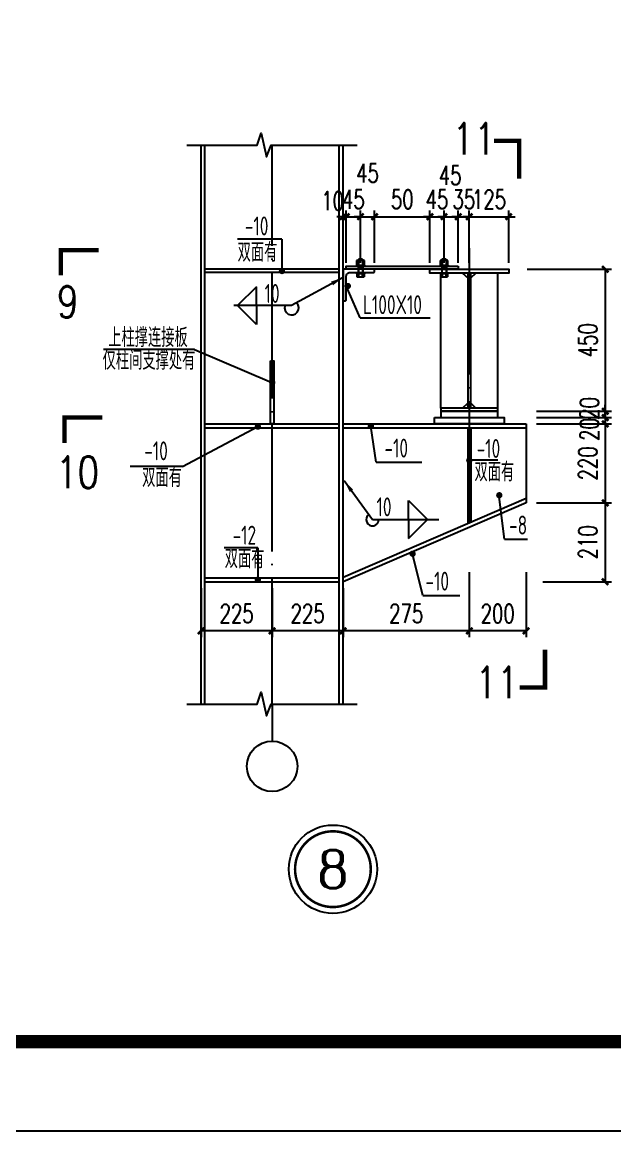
# Model space of a CAD drawing. Extents: x -33967 to 1773478, y -1022458 to -784650.
# Drawn here: x 1681566 to 1690960, y -1022458 to -1004897 of the extents above; entities that cross this region are included whole.
import ezdxf
from ezdxf.enums import TextEntityAlignment as Align

# ---------------------------------------------------------------- set-up
doc = ezdxf.new("R2010")
doc.units = 0
doc.header["$LTSCALE"] = 1000
doc.header["$MEASUREMENT"] = 0
doc.linetypes.add('DOTE', pattern=[2.42, 2, -0.2, 0.02, -0.2])
for name, color, linetype in [('AXIS', 3, 'Continuous'), ('DOTE', 1, 'DOTE'), ('GL', 150, 'Continuous'), ('GZ', 50, 'Continuous'), ('PUB_TITLE', 4, 'Continuous'), ('PZ', 202, 'Continuous'), ('TEXT', 7, 'Continuous'), ('THIN', 7, 'Continuous'), ('吊车梁', 161, 'Continuous'), ('角钢', 6, 'Continuous')]:
    doc.layers.add(name, color=color, linetype=linetype)
doc.styles.add('_TCH_DIM_T3', font='SIMPLEX', dxfattribs={"width": 0.705882, "bigfont": 'GBCBIG'})
doc.styles.add('COMPLEX', font='COMPLEX')
doc.styles.add('SIM-TSSC', font='simplex.shx', dxfattribs={"width": 0.8, "bigfont": 'tssdchn.shx'})
doc.styles.get("Standard").update_dxf_attribs({"font": 'gbenor.shx', "bigfont": 'gbcbig.shx'})
doc.styles.add('TSSD_Axis', font='complex.shx', dxfattribs={"width": 0.7, "bigfont": 'hztxt.shx'})
doc.styles.add('TSSD_Label', font='tssdeng.shx', dxfattribs={"width": 0.7, "bigfont": 'hztxt.shx'})
doc.styles.add('TSSD_Norm', font='tssdeng.shx', dxfattribs={"bigfont": 'hztxt.shx'})
doc.styles.add('TSSD_Num', font='Tssdeng.shx', dxfattribs={"width": 0.7, "bigfont": 'hztxt.shx'})
doc.dimstyles.new('TCH_100_5', dxfattribs={"dimtxt": 297.5, "dimasz": 100, "dimexe": 100, "dimexo": 100, "dimgap": 126.25, "dimtad": 1, "dimdec": 0, "dimlfac": 0.2, "dimzin": 0, "dimdsep": 46, "dimtxsty": '_TCH_DIM_T3', "dimblk": 'ARCHTICK', "dimcen": 0.09, "dimclrd": 126, "dimclre": 126, "dimclrt": 7, "dimazin": 2, "dimtfac": 1, "dimtdec": 0, "dimtix": 1, "dimtmove": 2, "dimatfit": 3, "dimfxl": 1, "dimtolj": 1, "dimtzin": 0, "dimarcsym": 0})
doc.dimstyles.new('TSSD_LEADER_STYLE_200.0', dxfattribs={"dimtxt": 0.18, "dimasz": 200, "dimexe": 0.18, "dimexo": 0.0625, "dimgap": 0.09, "dimtad": 0, "dimtih": 1, "dimtoh": 1, "dimdec": 4, "dimzin": 0, "dimdsep": 46, "dimtxsty": 'Standard', "dimcen": 0.09, "dimadec": 0, "dimazin": 0, "dimtfac": 1, "dimtdec": 4, "dimtofl": 0, "dimtmove": 0, "dimatfit": 3, "dimfxl": 1, "dimtolj": 1, "dimtzin": 0, "dimarcsym": 0})

# ---------------------------------------------------------------- blocks, each defined once
blk = doc.blocks.new('ts_idx2')
at = {"color": 0, "linetype": 'ByBlock', "lineweight": -2, "const_width": 0.0333}
blk.add_lwpolyline([(-0.5, 0, 1), (0.5, 0, 1)], format="xyb", close=True, dxfattribs=at)
at = {"color": 0, "linetype": 'ByBlock', "lineweight": -2}
blk.add_circle((0, 0), 0.583, dxfattribs=at)
at = {"color": 0, "linetype": 'ByBlock', "lineweight": -2, "style": 'TSSD_Num', "width": 0.7}
blk.add_attdef('A', text='', height=0.5, dxfattribs=at).set_placement((0, 0), align=Align.MIDDLE_CENTER)
blk = doc.blocks.new('_WELD004')
at = {"color": 0, "linetype": 'ByBlock'}
for p, q in [((0, 1), (1, 0)), ((0, 0), (0, 1))]:
    blk.add_line(p, q, dxfattribs=at)
blk = doc.blocks.new('_ArchTick')
at = {"color": 0, "linetype": 'ByBlock', "const_width": 0.4}
blk.add_lwpolyline([(-0.5, -0.5), (0.5, 0.5)], dxfattribs=at)
blk = doc.blocks.new('*D592')
at = {"layer": 'Defpoints', "color": 0, "transparency": 16777216}
for p in [(1686703, -1007979), (1686653, -1008811), (1686703, -1008811)]:
    blk.add_point(p, dxfattribs=at)
at = {"layer": 'GL', "color": 126, "lineweight": -2, "transparency": 16777216}
for p, q in [((1686653, -1007979), (1686553, -1007979)), ((1686653, -1008711), (1686653, -1007879)), ((1686653, -1007979), (1686703, -1007979)), ((1686703, -1008711), (1686703, -1007879)), ((1686703, -1007979), (1686803, -1007979))]:
    blk.add_line(p, q, dxfattribs=at)
at = {"layer": 'GL', "color": 126, "lineweight": -2, "transparency": 16777216, "xscale": 100, "yscale": 100, "zscale": 100}
blk.add_blockref('_ArchTick', (1686653, -1007979), dxfattribs=at)
at = {"layer": 'GL', "color": 126, "lineweight": -2, "transparency": 16777216, "xscale": 100, "yscale": 100, "zscale": 100, "rotation": 180}
blk.add_blockref('_ArchTick', (1686703, -1007979), dxfattribs=at)
at = {"layer": 'GL', "color": 7, "transparency": 16777216, "insert": (1686487, -1007729), "char_height": 297.5, "attachment_point": 5, "style": '_TCH_DIM_T3'}
blk.add_mtext('\\A1;10', dxfattribs=at)
blk = doc.blocks.new('*D593')
at = {"layer": 'Defpoints', "color": 0, "transparency": 16777216}
for p in [(1688653, -1013511), (1689553, -1013511), (1688653, -1014540)]:
    blk.add_point(p, dxfattribs=at)
at = {"layer": 'GL', "color": 126, "lineweight": -2, "transparency": 16777216}
for p, q in [((1688653, -1013611), (1688653, -1014640)), ((1689553, -1013611), (1689553, -1014640)), ((1689553, -1014540), (1688653, -1014540))]:
    blk.add_line(p, q, dxfattribs=at)
at = {"layer": 'GL', "color": 126, "lineweight": -2, "transparency": 16777216, "xscale": 100, "yscale": 100, "zscale": 100, "rotation": 180}
blk.add_blockref('_ArchTick', (1688653, -1014540), dxfattribs=at)
at = {"layer": 'GL', "color": 126, "lineweight": -2, "transparency": 16777216, "xscale": 100, "yscale": 100, "zscale": 100}
blk.add_blockref('_ArchTick', (1689553, -1014540), dxfattribs=at)
at = {"layer": 'GL', "color": 7, "transparency": 16777216, "insert": (1689103, -1014265), "char_height": 297.5, "attachment_point": 5, "style": '_TCH_DIM_T3'}
blk.add_mtext('\\A1;200', dxfattribs=at)
blk = doc.blocks.new('*D594')
at = {"layer": 'Defpoints', "color": 0, "transparency": 16777216}
for p in [(1688653, -1013511), (1686653, -1013761), (1686653, -1014540)]:
    blk.add_point(p, dxfattribs=at)
at = {"layer": 'GL', "color": 126, "lineweight": -2, "transparency": 16777216}
for p, q in [((1688653, -1013611), (1688653, -1014640)), ((1686653, -1013861), (1686653, -1014640)), ((1688653, -1014540), (1686653, -1014540))]:
    blk.add_line(p, q, dxfattribs=at)
at = {"layer": 'GL', "color": 126, "lineweight": -2, "transparency": 16777216, "xscale": 100, "yscale": 100, "zscale": 100, "rotation": 180}
blk.add_blockref('_ArchTick', (1686653, -1014540), dxfattribs=at)
at = {"layer": 'GL', "color": 126, "lineweight": -2, "transparency": 16777216, "xscale": 100, "yscale": 100, "zscale": 100}
blk.add_blockref('_ArchTick', (1688653, -1014540), dxfattribs=at)
at = {"layer": 'GL', "color": 7, "transparency": 16777216, "insert": (1687653, -1014265), "char_height": 297.5, "attachment_point": 5, "style": '_TCH_DIM_T3'}
blk.add_mtext('\\A1;275', dxfattribs=at)
blk = doc.blocks.new('*D585')
at = {"layer": 'Defpoints', "color": 0, "transparency": 16777216}
for p in [(1687153, -1007979), (1686928, -1008811), (1687153, -1008811)]:
    blk.add_point(p, dxfattribs=at)
at = {"layer": 'GL', "color": 126, "lineweight": -2, "transparency": 16777216}
for p, q in [((1686928, -1007979), (1686828, -1007979)), ((1686928, -1008711), (1686928, -1007879)), ((1686928, -1007979), (1687153, -1007979)), ((1687153, -1008711), (1687153, -1007879)), ((1687153, -1007979), (1687253, -1007979))]:
    blk.add_line(p, q, dxfattribs=at)
at = {"layer": 'GL', "color": 126, "lineweight": -2, "transparency": 16777216, "xscale": 100, "yscale": 100, "zscale": 100}
blk.add_blockref('_ArchTick', (1686928, -1007979), dxfattribs=at)
at = {"layer": 'GL', "color": 126, "lineweight": -2, "transparency": 16777216, "xscale": 100, "yscale": 100, "zscale": 100, "rotation": 180}
blk.add_blockref('_ArchTick', (1687153, -1007979), dxfattribs=at)
at = {"layer": 'GL', "color": 7, "transparency": 16777216, "insert": (1687041, -1007289), "char_height": 297.5, "attachment_point": 5, "style": '_TCH_DIM_T3'}
blk.add_mtext('\\A1;45', dxfattribs=at)
blk = doc.blocks.new('*D586')
at = {"layer": 'Defpoints', "color": 0, "transparency": 16777216}
for p in [(1686928, -1007979), (1686703, -1008811), (1686928, -1008811)]:
    blk.add_point(p, dxfattribs=at)
at = {"layer": 'GL', "color": 126, "lineweight": -2, "transparency": 16777216}
for p, q in [((1686703, -1007979), (1686603, -1007979)), ((1686703, -1008711), (1686703, -1007879)), ((1686703, -1007979), (1686928, -1007979)), ((1686928, -1008711), (1686928, -1007879)), ((1686928, -1007979), (1687028, -1007979))]:
    blk.add_line(p, q, dxfattribs=at)
at = {"layer": 'GL', "color": 126, "lineweight": -2, "transparency": 16777216, "xscale": 100, "yscale": 100, "zscale": 100}
blk.add_blockref('_ArchTick', (1686703, -1007979), dxfattribs=at)
at = {"layer": 'GL', "color": 126, "lineweight": -2, "transparency": 16777216, "xscale": 100, "yscale": 100, "zscale": 100, "rotation": 180}
blk.add_blockref('_ArchTick', (1686928, -1007979), dxfattribs=at)
at = {"layer": 'GL', "color": 7, "transparency": 16777216, "insert": (1686816, -1007704), "char_height": 297.5, "attachment_point": 5, "style": '_TCH_DIM_T3'}
blk.add_mtext('\\A1;45', dxfattribs=at)
blk = doc.blocks.new('*D587')
at = {"layer": 'Defpoints', "color": 0, "transparency": 16777216}
for p in [(1689278, -1007979), (1688653, -1008811), (1689278, -1008811)]:
    blk.add_point(p, dxfattribs=at)
at = {"layer": 'GL', "color": 126, "lineweight": -2, "transparency": 16777216}
for p, q in [((1688653, -1007979), (1688553, -1007979)), ((1688653, -1008711), (1688653, -1007879)), ((1688653, -1007979), (1689278, -1007979)), ((1689278, -1008711), (1689278, -1007879)), ((1689278, -1007979), (1689378, -1007979))]:
    blk.add_line(p, q, dxfattribs=at)
at = {"layer": 'GL', "color": 126, "lineweight": -2, "transparency": 16777216, "xscale": 100, "yscale": 100, "zscale": 100}
blk.add_blockref('_ArchTick', (1688653, -1007979), dxfattribs=at)
at = {"layer": 'GL', "color": 126, "lineweight": -2, "transparency": 16777216, "xscale": 100, "yscale": 100, "zscale": 100, "rotation": 180}
blk.add_blockref('_ArchTick', (1689278, -1007979), dxfattribs=at)
at = {"layer": 'GL', "color": 7, "transparency": 16777216, "insert": (1688966, -1007704), "char_height": 297.5, "attachment_point": 5, "style": '_TCH_DIM_T3'}
blk.add_mtext('\\A1;125', dxfattribs=at)
blk = doc.blocks.new('*D588')
at = {"layer": 'Defpoints', "color": 0, "transparency": 16777216}
for p in [(1688653, -1007979), (1688478, -1008811), (1688653, -1008811)]:
    blk.add_point(p, dxfattribs=at)
at = {"layer": 'GL', "color": 126, "lineweight": -2, "transparency": 16777216}
for p, q in [((1688478, -1007979), (1688378, -1007979)), ((1688478, -1008711), (1688478, -1007879)), ((1688478, -1007979), (1688653, -1007979)), ((1688653, -1008711), (1688653, -1007879)), ((1688653, -1007979), (1688753, -1007979))]:
    blk.add_line(p, q, dxfattribs=at)
at = {"layer": 'GL', "color": 126, "lineweight": -2, "transparency": 16777216, "xscale": 100, "yscale": 100, "zscale": 100}
blk.add_blockref('_ArchTick', (1688478, -1007979), dxfattribs=at)
at = {"layer": 'GL', "color": 126, "lineweight": -2, "transparency": 16777216, "xscale": 100, "yscale": 100, "zscale": 100, "rotation": 180}
blk.add_blockref('_ArchTick', (1688653, -1007979), dxfattribs=at)
at = {"layer": 'GL', "color": 7, "transparency": 16777216, "insert": (1688566, -1007704), "char_height": 297.5, "attachment_point": 5, "style": '_TCH_DIM_T3'}
blk.add_mtext('\\A1;35', dxfattribs=at)
blk = doc.blocks.new('*D589')
at = {"layer": 'Defpoints', "color": 0, "transparency": 16777216}
for p in [(1688478, -1007979), (1688253, -1008811), (1688478, -1008811)]:
    blk.add_point(p, dxfattribs=at)
at = {"layer": 'GL', "color": 126, "lineweight": -2, "transparency": 16777216}
for p, q in [((1688253, -1007979), (1688153, -1007979)), ((1688253, -1008711), (1688253, -1007879)), ((1688253, -1007979), (1688478, -1007979)), ((1688478, -1008711), (1688478, -1007879)), ((1688478, -1007979), (1688578, -1007979))]:
    blk.add_line(p, q, dxfattribs=at)
at = {"layer": 'GL', "color": 126, "lineweight": -2, "transparency": 16777216, "xscale": 100, "yscale": 100, "zscale": 100}
blk.add_blockref('_ArchTick', (1688253, -1007979), dxfattribs=at)
at = {"layer": 'GL', "color": 126, "lineweight": -2, "transparency": 16777216, "xscale": 100, "yscale": 100, "zscale": 100, "rotation": 180}
blk.add_blockref('_ArchTick', (1688478, -1007979), dxfattribs=at)
at = {"layer": 'GL', "color": 7, "transparency": 16777216, "insert": (1688349, -1007324), "char_height": 297.5, "attachment_point": 5, "style": '_TCH_DIM_T3'}
blk.add_mtext('\\A1;45', dxfattribs=at)
blk = doc.blocks.new('*D590')
at = {"layer": 'Defpoints', "color": 0, "transparency": 16777216}
for p in [(1688253, -1007979), (1688028, -1008811), (1688253, -1008811)]:
    blk.add_point(p, dxfattribs=at)
at = {"layer": 'GL', "color": 126, "lineweight": -2, "transparency": 16777216}
for p, q in [((1688028, -1007979), (1687928, -1007979)), ((1688028, -1008711), (1688028, -1007879)), ((1688028, -1007979), (1688253, -1007979)), ((1688253, -1008711), (1688253, -1007879)), ((1688253, -1007979), (1688353, -1007979))]:
    blk.add_line(p, q, dxfattribs=at)
at = {"layer": 'GL', "color": 126, "lineweight": -2, "transparency": 16777216, "xscale": 100, "yscale": 100, "zscale": 100}
blk.add_blockref('_ArchTick', (1688028, -1007979), dxfattribs=at)
at = {"layer": 'GL', "color": 126, "lineweight": -2, "transparency": 16777216, "xscale": 100, "yscale": 100, "zscale": 100, "rotation": 180}
blk.add_blockref('_ArchTick', (1688253, -1007979), dxfattribs=at)
at = {"layer": 'GL', "color": 7, "transparency": 16777216, "insert": (1688141, -1007704), "char_height": 297.5, "attachment_point": 5, "style": '_TCH_DIM_T3'}
blk.add_mtext('\\A1;45', dxfattribs=at)
blk = doc.blocks.new('*D591')
at = {"layer": 'Defpoints', "color": 0, "transparency": 16777216}
for p in [(1684403, -1013761), (1685528, -1013761), (1684403, -1014540)]:
    blk.add_point(p, dxfattribs=at)
at = {"layer": 'GL', "color": 126, "lineweight": -2, "transparency": 16777216}
for p, q in [((1684403, -1013861), (1684403, -1014640)), ((1685528, -1013861), (1685528, -1014640)), ((1685528, -1014540), (1684403, -1014540))]:
    blk.add_line(p, q, dxfattribs=at)
at = {"layer": 'GL', "color": 126, "lineweight": -2, "transparency": 16777216, "xscale": 100, "yscale": 100, "zscale": 100, "rotation": 180}
blk.add_blockref('_ArchTick', (1684403, -1014540), dxfattribs=at)
at = {"layer": 'GL', "color": 126, "lineweight": -2, "transparency": 16777216, "xscale": 100, "yscale": 100, "zscale": 100}
blk.add_blockref('_ArchTick', (1685528, -1014540), dxfattribs=at)
at = {"layer": 'GL', "color": 7, "transparency": 16777216, "insert": (1684966, -1014265), "char_height": 297.5, "attachment_point": 5, "style": '_TCH_DIM_T3'}
blk.add_mtext('\\A1;225', dxfattribs=at)
blk = doc.blocks.new('ts_axno')
at = {"color": 0, "linetype": 'ByBlock', "lineweight": -2}
blk.add_circle((0, 0), 0.5, dxfattribs=at)
at = {"color": 0, "linetype": 'ByBlock', "lineweight": -2, "style": 'TSSD_Axis', "width": 0.7}
blk.add_attdef('A', text='', height=0.6, dxfattribs=at).set_placement((0, 0), align=Align.MIDDLE_CENTER)
blk = doc.blocks.new('*D578')
at = {"layer": 'Defpoints', "color": 0, "transparency": 16777216}
for p in [(1689470, -1008811), (1689620, -1011061), (1690807, -1011061)]:
    blk.add_point(p, dxfattribs=at)
at = {"layer": 'GL', "color": 126, "lineweight": -2, "transparency": 16777216}
for p, q in [((1689570, -1008811), (1690907, -1008811)), ((1690807, -1008811), (1690807, -1011061)), ((1689720, -1011061), (1690907, -1011061))]:
    blk.add_line(p, q, dxfattribs=at)
at = {"layer": 'GL', "color": 126, "lineweight": -2, "transparency": 16777216, "xscale": 100, "yscale": 100, "zscale": 100}
for p, rotation in [((1690807, -1008811), 90), ((1690807, -1011061), 270)]:
    blk.add_blockref('_ArchTick', p, dxfattribs=dict(at, rotation=rotation))
at = {"layer": 'GL', "color": 7, "transparency": 16777216, "insert": (1690532, -1009936), "char_height": 297.5, "attachment_point": 5, "rotation": 90, "style": '_TCH_DIM_T3'}
blk.add_mtext('\\A1;450', dxfattribs=at)
blk = doc.blocks.new('*D579')
at = {"layer": 'Defpoints', "color": 0, "transparency": 16777216}
for p in [(1689620, -1012511), (1689720, -1013761), (1690807, -1013761)]:
    blk.add_point(p, dxfattribs=at)
at = {"layer": 'GL', "color": 126, "lineweight": -2, "transparency": 16777216}
for p, q in [((1689720, -1012511), (1690907, -1012511)), ((1690807, -1012511), (1690807, -1013761)), ((1689820, -1013761), (1690907, -1013761))]:
    blk.add_line(p, q, dxfattribs=at)
at = {"layer": 'GL', "color": 126, "lineweight": -2, "transparency": 16777216, "xscale": 100, "yscale": 100, "zscale": 100}
for p, rotation in [((1690807, -1012511), 90), ((1690807, -1013761), 270)]:
    blk.add_blockref('_ArchTick', p, dxfattribs=dict(at, rotation=rotation))
at = {"layer": 'GL', "color": 7, "transparency": 16777216, "insert": (1690532, -1013136), "char_height": 297.5, "attachment_point": 5, "rotation": 90, "style": '_TCH_DIM_T3'}
blk.add_mtext('\\A1;210', dxfattribs=at)
blk = doc.blocks.new('*D580')
at = {"layer": 'Defpoints', "color": 0, "transparency": 16777216}
for p in [(1689620, -1011261), (1689620, -1012511), (1690807, -1012511)]:
    blk.add_point(p, dxfattribs=at)
at = {"layer": 'GL', "color": 126, "lineweight": -2, "transparency": 16777216}
for p, q in [((1689720, -1011261), (1690907, -1011261)), ((1690807, -1011261), (1690807, -1012511)), ((1689720, -1012511), (1690907, -1012511))]:
    blk.add_line(p, q, dxfattribs=at)
at = {"layer": 'GL', "color": 126, "lineweight": -2, "transparency": 16777216, "xscale": 100, "yscale": 100, "zscale": 100}
for p, rotation in [((1690807, -1011261), 90), ((1690807, -1012511), 270)]:
    blk.add_blockref('_ArchTick', p, dxfattribs=dict(at, rotation=rotation))
at = {"layer": 'GL', "color": 7, "transparency": 16777216, "insert": (1690532, -1011886), "char_height": 297.5, "attachment_point": 5, "rotation": 90, "style": '_TCH_DIM_T3'}
blk.add_mtext('\\A1;220', dxfattribs=at)
blk = doc.blocks.new('*D581')
at = {"layer": 'Defpoints', "color": 0, "transparency": 16777216}
for p in [(1689620, -1011161), (1689620, -1011261), (1690807, -1011261)]:
    blk.add_point(p, dxfattribs=at)
at = {"layer": 'GL', "color": 126, "lineweight": -2, "transparency": 16777216}
for p, q in [((1689720, -1011161), (1690907, -1011161)), ((1690807, -1011161), (1690807, -1011061)), ((1690807, -1011161), (1690807, -1011261)), ((1689720, -1011261), (1690907, -1011261)), ((1690807, -1011261), (1690807, -1011361))]:
    blk.add_line(p, q, dxfattribs=at)
at = {"layer": 'GL', "color": 126, "lineweight": -2, "transparency": 16777216, "xscale": 100, "yscale": 100, "zscale": 100}
for p, rotation in [((1690807, -1011161), 270), ((1690807, -1011261), 90)]:
    blk.add_blockref('_ArchTick', p, dxfattribs=dict(at, rotation=rotation))
at = {"layer": 'GL', "color": 7, "transparency": 16777216, "insert": (1690557, -1011348), "char_height": 297.5, "attachment_point": 5, "rotation": 90, "style": '_TCH_DIM_T3'}
blk.add_mtext('\\A1;20', dxfattribs=at)
blk = doc.blocks.new('*D582')
at = {"layer": 'Defpoints', "color": 0, "transparency": 16777216}
for p in [(1689620, -1011061), (1689620, -1011161), (1690807, -1011161)]:
    blk.add_point(p, dxfattribs=at)
at = {"layer": 'GL', "color": 126, "lineweight": -2, "transparency": 16777216}
for p, q in [((1690807, -1011061), (1690807, -1010961)), ((1689720, -1011061), (1690907, -1011061)), ((1689720, -1011161), (1690907, -1011161)), ((1690807, -1011061), (1690807, -1011161)), ((1690807, -1011161), (1690807, -1011261))]:
    blk.add_line(p, q, dxfattribs=at)
at = {"layer": 'GL', "color": 126, "lineweight": -2, "transparency": 16777216, "xscale": 100, "yscale": 100, "zscale": 100}
for p, rotation in [((1690807, -1011061), 270), ((1690807, -1011161), 90)]:
    blk.add_blockref('_ArchTick', p, dxfattribs=dict(at, rotation=rotation))
at = {"layer": 'GL', "color": 7, "transparency": 16777216, "insert": (1690557, -1011015), "char_height": 297.5, "attachment_point": 5, "rotation": 90, "style": '_TCH_DIM_T3'}
blk.add_mtext('\\A1;20', dxfattribs=at)
blk = doc.blocks.new('*D583')
at = {"layer": 'Defpoints', "color": 0, "transparency": 16777216}
for p in [(1685528, -1013761), (1686653, -1013761), (1685528, -1014540)]:
    blk.add_point(p, dxfattribs=at)
at = {"layer": 'GL', "color": 126, "lineweight": -2, "transparency": 16777216}
for p, q in [((1685528, -1013861), (1685528, -1014640)), ((1686653, -1013861), (1686653, -1014640)), ((1686653, -1014540), (1685528, -1014540))]:
    blk.add_line(p, q, dxfattribs=at)
at = {"layer": 'GL', "color": 126, "lineweight": -2, "transparency": 16777216, "xscale": 100, "yscale": 100, "zscale": 100, "rotation": 180}
blk.add_blockref('_ArchTick', (1685528, -1014540), dxfattribs=at)
at = {"layer": 'GL', "color": 126, "lineweight": -2, "transparency": 16777216, "xscale": 100, "yscale": 100, "zscale": 100}
blk.add_blockref('_ArchTick', (1686653, -1014540), dxfattribs=at)
at = {"layer": 'GL', "color": 7, "transparency": 16777216, "insert": (1686091, -1014265), "char_height": 297.5, "attachment_point": 5, "style": '_TCH_DIM_T3'}
blk.add_mtext('\\A1;225', dxfattribs=at)
blk = doc.blocks.new('*D584')
at = {"layer": 'Defpoints', "color": 0, "transparency": 16777216}
for p in [(1688028, -1007979), (1687153, -1008811), (1688028, -1008811)]:
    blk.add_point(p, dxfattribs=at)
at = {"layer": 'GL', "color": 126, "lineweight": -2, "transparency": 16777216}
for p, q in [((1687153, -1008711), (1687153, -1007879)), ((1687153, -1007979), (1688028, -1007979)), ((1688028, -1008711), (1688028, -1007879))]:
    blk.add_line(p, q, dxfattribs=at)
at = {"layer": 'GL', "color": 126, "lineweight": -2, "transparency": 16777216, "xscale": 100, "yscale": 100, "zscale": 100, "rotation": 180}
blk.add_blockref('_ArchTick', (1687153, -1007979), dxfattribs=at)
at = {"layer": 'GL', "color": 126, "lineweight": -2, "transparency": 16777216, "xscale": 100, "yscale": 100, "zscale": 100}
blk.add_blockref('_ArchTick', (1688028, -1007979), dxfattribs=at)
at = {"layer": 'GL', "color": 7, "transparency": 16777216, "insert": (1687591, -1007704), "char_height": 297.5, "attachment_point": 5, "style": '_TCH_DIM_T3'}
blk.add_mtext('\\A1;50', dxfattribs=at)

msp = doc.modelspace()

# ---------------------------------------------------------------- linework, layer by layer
for p, q in [((1686865.8, -1008674.9), (1686865.8, -1008745.7)), ((1686990.5, -1008674.9), (1686865.8, -1008674.9)), ((1686961.2, -1008649.7), (1686895.2, -1008649.7)), ((1686895.2, -1008649.7), (1686895.2, -1008784.7)), ((1686897, -1008674.9), (1686897, -1008745.7)), ((1686959.3, -1008674.9), (1686959.3, -1008745.7)), ((1686959.5, -1008649.7), (1686961.2, -1008649.7)), ((1686961.2, -1008649.7), (1686961.2, -1008784.7)), ((1686990.5, -1008745.7), (1686990.5, -1008674.9)), ((1688315.5, -1008674.9), (1688190.8, -1008674.9)), ((1688190.8, -1008674.9), (1688190.8, -1008745.7)), ((1688220.2, -1008649.7), (1688220.2, -1008784.7)), ((1688286.2, -1008649.7), (1688220.2, -1008649.7)), ((1688222, -1008674.9), (1688222, -1008745.7)), ((1688284.3, -1008674.9), (1688284.3, -1008745.7)), ((1688284.5, -1008649.7), (1688286.2, -1008649.7)), ((1688286.2, -1008649.7), (1688286.2, -1008784.7)), ((1688315.5, -1008745.7), (1688315.5, -1008674.9)), ((1686865.2, -1008745.7), (1686865.2, -1008760.7)), ((1686865.2, -1008745.7), (1686991.2, -1008745.7)), ((1686865.2, -1008760.7), (1686866.9, -1008760.7)), ((1686991.2, -1008760.7), (1686865.2, -1008760.7)), ((1686865.2, -1008870.7), (1686991.2, -1008870.7)), ((1686865.2, -1008870.7), (1686865.2, -1008885.7)), ((1686892.2, -1008760.7), (1686892.2, -1008784.7)), ((1686892.2, -1008784.7), (1686964.2, -1008784.7)), ((1686892.2, -1008784.7), (1686893.9, -1008784.7)), ((1686893.2, -1008784.7), (1686892.2, -1008784.7)), ((1686892.2, -1008784.7), (1686892.2, -1008870.7)), ((1686892.2, -1008870.7), (1686893.9, -1008870.7)), ((1686893.2, -1008870.7), (1686892.2, -1008870.7)), ((1686895.2, -1008784.7), (1686895.2, -1008870.7)), ((1686895.2, -1008870.7), (1686895.2, -1008885.7)), ((1686961.2, -1008784.7), (1686961.2, -1008870.7)), ((1686961.2, -1008870.7), (1686961.2, -1008885.7)), ((1686964.2, -1008760.7), (1686962.4, -1008760.7)), ((1686963.2, -1008760.7), (1686964.2, -1008760.7)), ((1686964.2, -1008760.7), (1686964.2, -1008784.7)), ((1686964.2, -1008784.7), (1686964.2, -1008870.7)), ((1686991.2, -1008870.7), (1686989.5, -1008870.7)), ((1686991.2, -1008745.7), (1686991.2, -1008760.7)), ((1686991.2, -1008870.7), (1686991.2, -1008885.7)), ((1688190.2, -1008745.7), (1688316.2, -1008745.7)), ((1688190.2, -1008745.7), (1688190.2, -1008760.7)), ((1688316.2, -1008760.7), (1688190.2, -1008760.7)), ((1688190.2, -1008760.7), (1688191.9, -1008760.7)), ((1688190.2, -1008870.7), (1688190.2, -1008885.7)), ((1688190.2, -1008870.7), (1688316.2, -1008870.7)), ((1688217.2, -1008760.7), (1688217.2, -1008784.7)), ((1688217.2, -1008784.7), (1688217.2, -1008870.7)), ((1688218.2, -1008784.7), (1688217.2, -1008784.7)), ((1688217.2, -1008784.7), (1688218.9, -1008784.7)), ((1688217.2, -1008784.7), (1688289.2, -1008784.7)), ((1688218.2, -1008870.7), (1688217.2, -1008870.7)), ((1688217.2, -1008870.7), (1688218.9, -1008870.7)), ((1688220.2, -1008784.7), (1688220.2, -1008870.7)), ((1688220.2, -1008870.7), (1688220.2, -1008885.7)), ((1688286.2, -1008784.7), (1688286.2, -1008870.7)), ((1688286.2, -1008870.7), (1688286.2, -1008885.7)), ((1688289.2, -1008760.7), (1688287.4, -1008760.7)), ((1688288.2, -1008760.7), (1688289.2, -1008760.7)), ((1688289.2, -1008760.7), (1688289.2, -1008784.7)), ((1688289.2, -1008784.7), (1688289.2, -1008870.7)), ((1688316.2, -1008870.7), (1688314.5, -1008870.7)), ((1688316.2, -1008745.7), (1688316.2, -1008760.7)), ((1688316.2, -1008870.7), (1688316.2, -1008885.7)), ((1686991.2, -1008885.7), (1686865.2, -1008885.7)), ((1686871, -1008885.7), (1686871, -1008929.2)), ((1686871, -1008929.2), (1686985.3, -1008929.2)), ((1686899.6, -1008885.7), (1686899.6, -1008929.2)), ((1686956.8, -1008885.7), (1686956.8, -1008929.2)), ((1686985.3, -1008885.7), (1686985.3, -1008929.2)), ((1688316.2, -1008885.7), (1688190.2, -1008885.7)), ((1688196, -1008885.7), (1688196, -1008929.2)), ((1688196, -1008929.2), (1688310.3, -1008929.2)), ((1688224.6, -1008885.7), (1688224.6, -1008929.2)), ((1688281.8, -1008885.7), (1688281.8, -1008929.2)), ((1688310.3, -1008885.7), (1688310.3, -1008929.2))]:
    msp.add_line(p, q)
at = {"layer": 'AXIS'}
for p, q in [((1685684.2, -1008333.1), (1684979.3, -1008333.1)), ((1685684.2, -1008333.1), (1685684.2, -1008839.2)), ((1686925.2, -1009582), (1686703.2, -1009075.2)), ((1685832.8, -1009387.1), (1684921.1, -1009387.1)), ((1686925.2, -1009582), (1688034.3, -1009582)), ((1684299.1, -1010080.2), (1682856.9, -1010080.2)), ((1684299.1, -1010080.2), (1685525.5, -1010605.2)), ((1684108.2, -1011937.4), (1685301.9, -1011304.2)), ((1687176.4, -1011865.9), (1687093, -1011295.8)), ((1689108, -1011837.5), (1688653.2, -1011837.5)), ((1684108.2, -1011937.4), (1683278.6, -1011937.4)), ((1687176.4, -1011865.9), (1687899.2, -1011865.9)), ((1689212, -1013085.8), (1689128.6, -1012415.7)), ((1687118.1, -1012775.1), (1688170.4, -1012775.1)), ((1689212, -1013085.8), (1689577.4, -1013085.8)), ((1685301.9, -1013223.6), (1684767, -1013223.6)), ((1685301.9, -1013223.6), (1685301.9, -1013729.6)), ((1687914.6, -1013979.3), (1687754.7, -1013317.7)), ((1687914.6, -1013979.3), (1688504.9, -1013979.3)), ((1685528.2, -1015699.3), (1685528.2, -1016284.5))]:
    msp.add_line(p, q, dxfattribs=at)
at = {"layer": 'AXIS', "color": 3, "const_width": 70}
for points in [[(1689444.2, -1007378.3), (1689444.2, -1006778.3), (1689044.2, -1006778.3)], [(1682777.3, -1008508.8), (1682177.3, -1008508.8), (1682177.3, -1008908.8)], [(1682838.9, -1011160.7), (1682238.9, -1011160.7), (1682238.9, -1011560.7)], [(1689853, -1014836.2), (1689853, -1015436.2), (1689453, -1015436.2)]]:
    msp.add_lwpolyline(points, dxfattribs=at)
at = {"layer": 'AXIS', "const_width": 50}
for points in [[(1685659.2, -1008839.2, 1), (1685709.2, -1008839.2, 1)], [(1686703.2, -1009076.6, 1), (1686753.2, -1009076.6, 1)], [(1685505.9, -1010605.2, 1), (1685555.9, -1010605.2, 1)], [(1685276.9, -1011304.2, 1), (1685326.9, -1011304.2, 1)], [(1687068, -1011295.8, 1), (1687118, -1011295.8, 1)], [(1688628.2, -1011837.5, 1), (1688678.2, -1011837.5, 1)], [(1689103.6, -1012390.7, 1), (1689153.6, -1012390.7, 1)], [(1687729.7, -1013317.7, 1), (1687779.7, -1013317.7, 1)], [(1685276.9, -1013729.6, 1), (1685326.9, -1013729.6, 1)]]:
    msp.add_lwpolyline(points, format="xyb", close=True, dxfattribs=at)
at = {"layer": 'AXIS'}
for centre, radius, start, end in [((1685837.8, -1009424.3), 111.5, 160.50794, 44.01924), ((1687118.1, -1012775.1), 100, 126.09072, 0)]:
    msp.add_arc(centre, radius, start, end, dxfattribs=at)
at = {"layer": 'DOTE'}
for p, q in [((1685528.2, -1015699.3), (1685528.2, -1006843.5)), ((1688653.2, -1008479.2), (1688653.2, -1012818.4))]:
    msp.add_line(p, q, dxfattribs=at)
at = {"layer": 'GZ'}
for p, q in [((1684403.2, -1015699.3), (1684403.2, -1006843.5)), ((1684463.2, -1015699.3), (1684463.2, -1006843.5)), ((1686593.2, -1015699.3), (1686593.2, -1006843.5)), ((1686653.2, -1015699.3), (1686653.2, -1006843.5))]:
    msp.add_line(p, q, dxfattribs=at)
for points in [[(1684178.2, -1006843.5), (1684403.2, -1006843.5), (1685292.2, -1006843.5), (1685352.2, -1006656), (1685440.9, -1007030.5), (1685514.2, -1006843.5), (1686653.2, -1006843.5), (1686878.2, -1006843.5)], [(1684178.2, -1015699.3), (1684403.2, -1015699.3), (1685292.2, -1015699.3), (1685352.2, -1015511.8), (1685440.9, -1015886.3), (1685514.2, -1015699.3), (1686653.2, -1015699.3), (1686878.2, -1015699.3)]]:
    msp.add_lwpolyline(points, dxfattribs=at)
at = {"layer": 'PUB_TITLE'}
msp.add_lwpolyline([(1654677.7, -1022458.4), (1773477.7, -1022458.4), (1773477.7, -938458.4), (1654677.7, -938458.4)], close=True, dxfattribs=at)
at = {"layer": 'PUB_TITLE', "const_width": 212.1}
msp.add_lwpolyline([(1657498, -1021044.2), (1657498, -939872.6), (1771477.7, -939872.6), (1771477.7, -1021044.2)], close=True, dxfattribs=at)
at = {"layer": 'PZ'}
for p, q in [((1686593.2, -1008810.7), (1684463.2, -1008810.7)), ((1686593.2, -1008860.7), (1684463.2, -1008860.7)), ((1688203.2, -1011010.7), (1688203.2, -1008870.7)), ((1688547.3, -1008870.7), (1688633.2, -1008953.3)), ((1688759.1, -1008870.7), (1688673.2, -1008953.3)), ((1689103.2, -1011010.7), (1689103.2, -1008870.7)), ((1688547.3, -1011010.7), (1688633.2, -1010928.1)), ((1688759.1, -1011010.7), (1688673.2, -1010928.1)), ((1684463.2, -1011260.7), (1686593.2, -1011260.7)), ((1684463.2, -1011320.7), (1686593.2, -1011320.7)), ((1686653.2, -1011260.7), (1689553.2, -1011260.7)), ((1686653.2, -1011320.7), (1689553.2, -1011320.7)), ((1688628.2, -1011320.7), (1688628.2, -1012830.9)), ((1688678.2, -1011320.7), (1688678.2, -1012805.9)), ((1689553.2, -1011260.7), (1689553.2, -1012510.7)), ((1689553.2, -1012443.4), (1686653.2, -1013693.4)), ((1689553.2, -1012510.7), (1686653.2, -1013760.7)), ((1684463.2, -1013700.7), (1686593.2, -1013700.7)), ((1684463.2, -1013760.7), (1686593.2, -1013760.7))]:
    msp.add_line(p, q, dxfattribs=at)
for points in [[(1688478.2, -1008760.7), (1688478.2, -1008810.7), (1686703.2, -1008810.7), (1686703.2, -1008760.7)], [(1685503.2, -1010260.7), (1685553.2, -1010260.7), (1685553.2, -1011260.7), (1685503.2, -1011260.7)], [(1688103.2, -1011160.7), (1689203.2, -1011160.7), (1689203.2, -1011260.7), (1688103.2, -1011260.7)], [(1688203.2, -1011160.7), (1689103.2, -1011160.7), (1689103.2, -1011060.7), (1688203.2, -1011060.7)]]:
    msp.add_lwpolyline(points, close=True, dxfattribs=at)
at = {"layer": '吊车梁'}
for points in [[(1688028.2, -1008810.7), (1689278.2, -1008810.7), (1689278.2, -1008870.7), (1688028.2, -1008870.7)], [(1688633.2, -1008870.7), (1688673.2, -1008870.7), (1688673.2, -1011010.7), (1688633.2, -1011010.7)], [(1688203.2, -1011060.7), (1689103.2, -1011060.7), (1689103.2, -1011010.7), (1688203.2, -1011010.7)]]:
    msp.add_lwpolyline(points, close=True, dxfattribs=at)
at = {"layer": '角钢'}
msp.add_lwpolyline([(1686653.2, -1008810.7), (1686653.2, -1009310.7), (1686686.5, -1009310.7, 0.4142136), (1686703.2, -1009294), (1686703.2, -1008920.7, -0.4142136), (1686763.2, -1008860.7), (1687136.5, -1008860.7, 0.4142136), (1687153.2, -1008844), (1687153.2, -1008810.7)], format="xyb", close=True, dxfattribs=at)

# ---------------------------------------------------------------- block references
at = {"layer": 'AXIS'}
for name, p, xscale, yscale, zscale in [('_WELD004', (1685281.7, -1009387.1), -300, 300, 300), ('_WELD004', (1687689.3, -1012775.1), 300, 300, 300), ('ts_axno', (1685528.2, -1016684.5), 800, 800, 800)]:
    msp.add_blockref(name, p, dxfattribs=dict(at, xscale=xscale, yscale=yscale, zscale=zscale))
at = {"layer": 'AXIS', "yscale": 300, "rotation": 180}
for p, xscale, zscale in [((1685281.7, -1009387.1), 300, 300), ((1687689.3, -1012775.1), -300, 300.0000000000001)]:
    msp.add_blockref('_WELD004', p, dxfattribs=dict(at, xscale=xscale, zscale=zscale))
at = {"layer": 'AXIS'}
ref = msp.add_blockref('ts_idx2', (1686491.7, -1018313.9), dxfattribs=dict(at, xscale=1200, yscale=1200, zscale=1200))
ref.add_attrib('9', '8', dxfattribs={"layer": 'THIN', "height": 600, "style": 'COMPLEX'}).set_placement((1686491.7, -1018313.9), align=Align.MIDDLE_CENTER)

# ---------------------------------------------------------------- texts
at = {"layer": 'AXIS', "color": 3, "style": 'SIM-TSSC', "width": 0.8}
for s, p in [('11', (1688382.9, -1006992.7)), ('9', (1682116.8, -1009577.9)), ('10', (1682100.6, -1012276.9)), ('11', (1688747.5, -1015605.7))]:
    msp.add_text(s, height=500, dxfattribs=at).set_placement(p)
at = {"layer": 'TEXT', "width": 0.7}
for s, style, p in [('-10', 'TSSD_Norm', (1685095.7, -1008275.4)), ('双面有', 'TSSD_Norm', (1684981.3, -1008693.1)), ('10', 'TSSD_Norm', (1685409.1, -1009344.6)), ('L100X10', 'TSSD_Norm', (1686965.9, -1009522.3)), ('上柱撑连接板', 'TSSD_Norm', (1682930.6, -1010043.2)), ('仅柱间支撑处有', 'TSSD_Norm', (1682841.8, -1010403.2)), ('-10', 'TSSD_Norm', (1687308.7, -1011793.7)), ('-10', 'TSSD_Norm', (1688769.5, -1011799.9)), ('-10', 'TSSD_Norm', (1683501.2, -1011837.4)), ('双面有', 'TSSD_Norm', (1688735.5, -1012171.5)), ('双面有', 'TSSD_Norm', (1683468.7, -1012261.4)), ('10', 'TSSD_Label', (1687183.1, -1012725.1)), ('-8', 'TSSD_Norm', (1689283.6, -1013013.6)), ('-12', 'TSSD_Norm', (1684901.5, -1013173.4)), ('双面有', 'TSSD_Norm', (1684777, -1013547.6)), ('-10', 'TSSD_Norm', (1687958.4, -1013901.5))]:
    msp.add_text(s, height=300, dxfattribs=dict(at, style=style)).set_placement(p)

# ---------------------------------------------------------------- dimensions: what is measured, and where the dimension line sits
at = {"layer": 'GL'}
for base, p1, p2, picture, middle in [((1687153.2, -1007979.4), (1686928.2, -1008810.7), (1687153.2, -1008810.7), '*D585', (1687040.7, -1007289.2)), ((1688478.2, -1007979.4), (1688253.2, -1008810.7), (1688478.2, -1008810.7), '*D589', (1688349, -1007324.4)), ((1686703.2, -1007979.4), (1686653.2, -1008810.7), (1686703.2, -1008810.7), '*D592', (1686486.8, -1007729.4))]:
    dim = msp.add_linear_dim(base=base, p1=p1, p2=p2, dimstyle='TCH_100_5', dxfattribs=at)
    dim.commit()
    dim.dimension.update_dxf_attribs({"geometry": picture, "text_midpoint": middle, "dimtype": 128})
for base, p1, p2, picture, middle in [((1686928.2, -1007979.4), (1686703.2, -1008810.7), (1686928.2, -1008810.7), '*D586', (1686815.7, -1007704.4)), ((1688253.2, -1007979.4), (1688028.2, -1008810.7), (1688253.2, -1008810.7), '*D590', (1688140.7, -1007704.4)), ((1688653.2, -1007979.4), (1688478.2, -1008810.7), (1688653.2, -1008810.7), '*D588', (1688565.7, -1007704.4)), ((1689278.2, -1007979.4), (1688653.2, -1008810.7), (1689278.2, -1008810.7), '*D587', (1688965.7, -1007704.4))]:
    dim = msp.add_linear_dim(base=base, p1=p1, p2=p2, dimstyle='TCH_100_5', dxfattribs=at)
    dim.commit()
    dim.dimension.update_dxf_attribs({"geometry": picture, "text_midpoint": middle})
for base, p1, p2, text, picture, middle in [((1688028.2, -1007979.4), (1687153.2, -1008810.7), (1688028.2, -1008810.7), '50', '*D584', (1687590.7, -1007704.4)), ((1686653.2, -1014540.5), (1688653.2, -1013510.7), (1686653.2, -1013760.7), '275', '*D594', (1687653.2, -1014265.5)), ((1688653.2, -1014540.5), (1689553.2, -1013510.7), (1688653.2, -1013510.7), '200', '*D593', (1689103.2, -1014265.5)), ((1684403.2, -1014540.5), (1685528.2, -1013760.7), (1684403.2, -1013760.7), '225', '*D591', (1684965.7, -1014265.5)), ((1685528.2, -1014540.5), (1686653.2, -1013760.7), (1685528.2, -1013760.7), '225', '*D583', (1686090.7, -1014265.5))]:
    dim = msp.add_linear_dim(base=base, p1=p1, p2=p2, text=text, dimstyle='TCH_100_5', dxfattribs=at)
    dim.commit()
    dim.dimension.update_dxf_attribs({"geometry": picture, "text_midpoint": middle})
dim = msp.add_linear_dim(base=(1690806.9, -1011060.7), p1=(1689470.1, -1008810.7), p2=(1689620.1, -1011060.7), angle=90, dimstyle='TCH_100_5', dxfattribs=at)
dim.commit()
dim.dimension.update_dxf_attribs({"geometry": '*D578', "text_midpoint": (1690531.9, -1009935.7)})
for base, p1, p2, picture, middle in [((1690806.9, -1011160.7), (1689620.1, -1011060.7), (1689620.1, -1011160.7), '*D582', (1690556.9, -1011015)), ((1690806.9, -1011260.7), (1689620.1, -1011160.7), (1689620.1, -1011260.7), '*D581', (1690556.9, -1011348))]:
    dim = msp.add_linear_dim(base=base, p1=p1, p2=p2, angle=90, dimstyle='TCH_100_5', dxfattribs=at)
    dim.commit()
    dim.dimension.update_dxf_attribs({"geometry": picture, "text_midpoint": middle, "dimtype": 128})
dim = msp.add_linear_dim(base=(1690806.9, -1012510.7), p1=(1689620.1, -1011260.7), p2=(1689620.1, -1012510.7), angle=90, text='220', dimstyle='TCH_100_5', dxfattribs=at)
dim.commit()
dim.dimension.update_dxf_attribs({"geometry": '*D580', "text_midpoint": (1690531.9, -1011885.7), "dimtype": 128})
dim = msp.add_linear_dim(base=(1690806.9, -1013760.7), p1=(1689620.1, -1012510.7), p2=(1689720.1, -1013760.7), angle=90, text='210', dimstyle='TCH_100_5', dxfattribs=at)
dim.commit()
dim.dimension.update_dxf_attribs({"geometry": '*D579', "text_midpoint": (1690531.9, -1013135.7)})

# ---------------------------------------------------------------- leaders
at = {"layer": 'AXIS'}
for points in [[(1686653.2, -1008940.5), (1685832.8, -1009387.1)], [(1686668.5, -1012158.4), (1687118.1, -1012775.1)]]:
    msp.add_leader(points, dimstyle='TSSD_LEADER_STYLE_200.0', dxfattribs=at)

doc.saveas('drawing.dxf')
